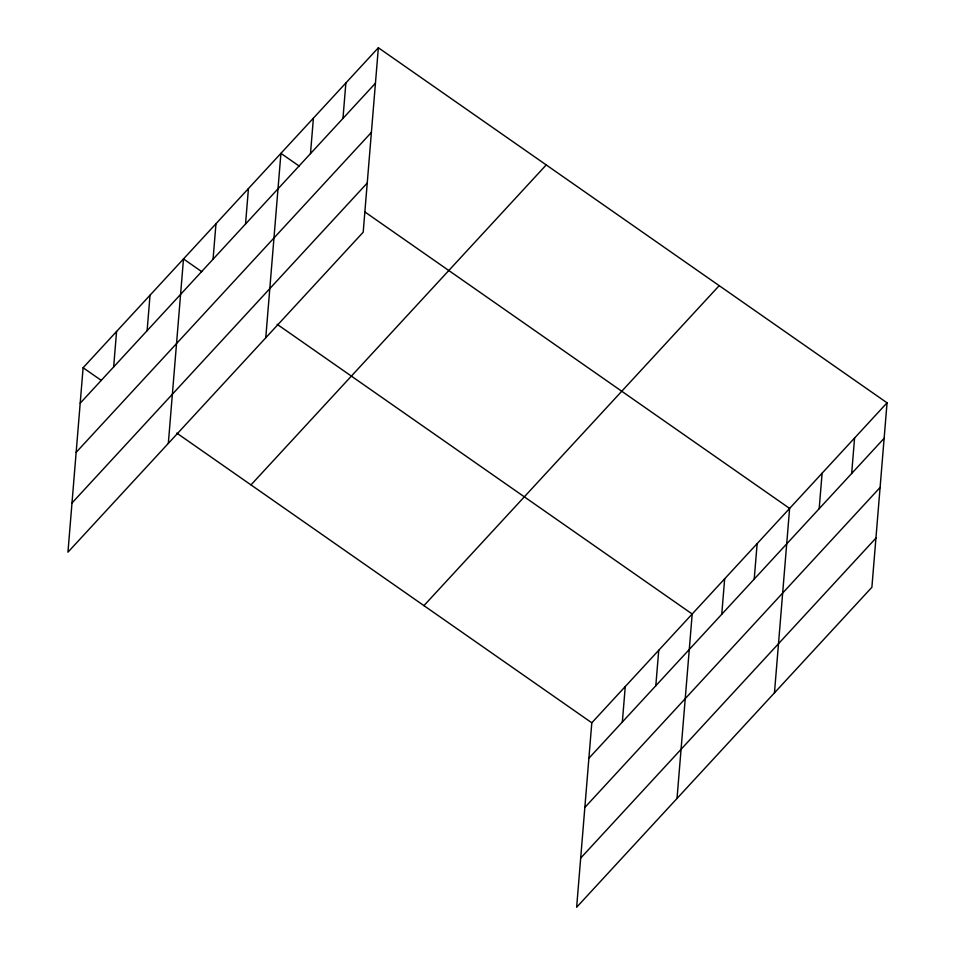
<?xml version="1.0" encoding="UTF-8"?>
<svg xmlns="http://www.w3.org/2000/svg" width="955" height="955" viewBox="0 0 955 955"><rect width="100%" height="100%" fill="white"/><g stroke="black" fill="none" stroke-linecap="round" stroke-linejoin="round"><path stroke-width="1.43" d="M378.359 47.75L83.109 367.735L67.948 552.181L363.198 232.196L378.359 47.75L887.052 402.819L871.891 587.265L576.641 907.25L591.802 722.804L887.052 402.819M113.657 366.935L116.57 331.469M147.118 330.669L150.031 295.202M168.331 443.383L183.491 258.936L201.744 271.674M213.06 259.211L215.973 223.745M245.531 224.007L248.443 188.541M265.765 337.795L280.925 153.349L299.178 166.075M310.482 153.612L313.407 118.145M342.964 118.42L345.877 82.954M622.35 722.004L625.262 686.538M655.81 685.738L658.735 650.271M677.023 798.452L692.196 614.005L277.165 324.318M721.753 614.28L724.666 578.814M754.223 579.088L757.148 543.61M774.457 692.864L789.618 508.418L364.858 211.926M819.187 508.693L822.1 473.214M851.657 473.489L854.582 438.023M80.196 403.201L375.446 83.216M76.149 452.36L371.4 132.387M71.983 503.01L367.233 183.038M250.986 484.901L546.224 164.929M423.936 605.625L719.187 285.652M588.889 758.27L884.139 438.297M584.854 807.441L880.092 487.456M580.688 858.091L875.926 538.107M83.109 367.735L101.361 380.46M176.782 433.104L591.802 722.804"/></g></svg>
